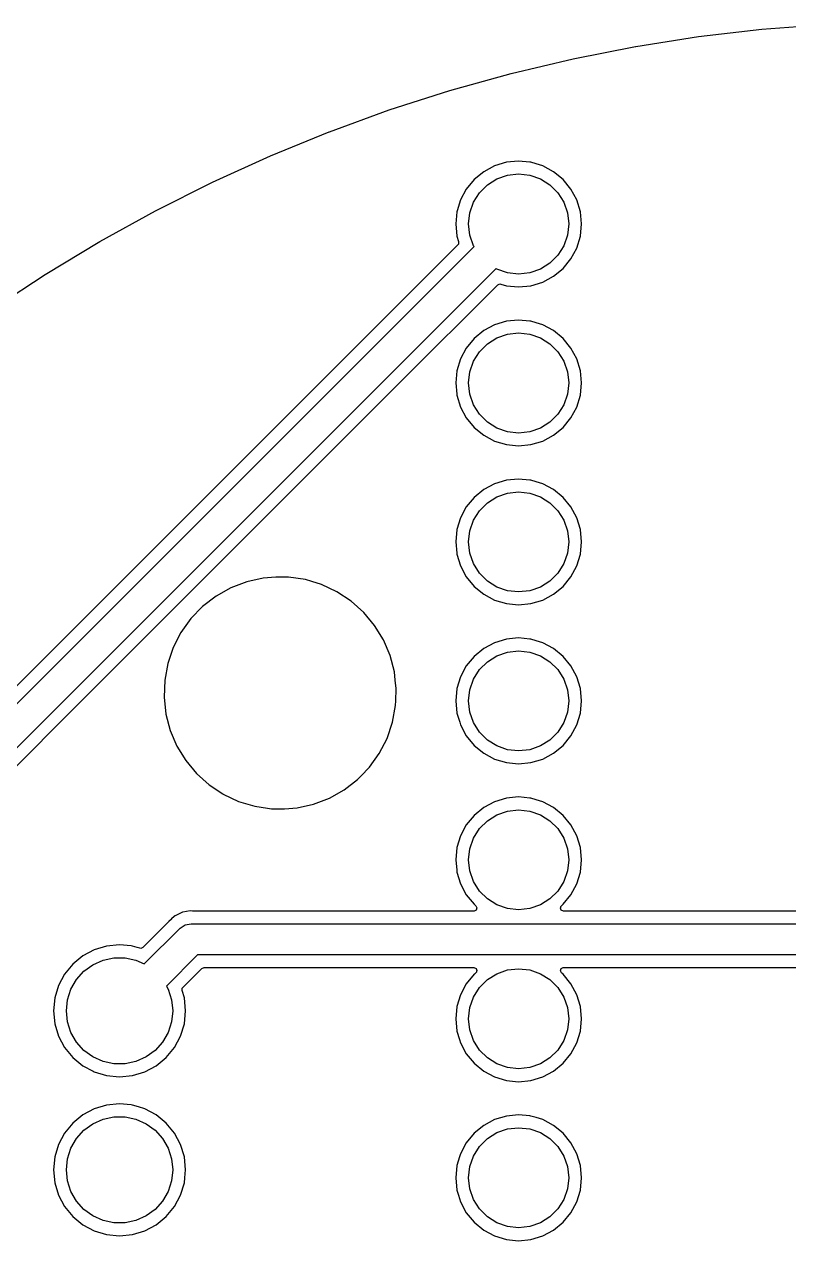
# Model space of a CAD drawing. Extents: x -3.95 to 1.03, y -1.83 to 1.03.
# Drawn here: x -3.066 to -2.585, y 0.26 to 1.026 of the extents above; entities that cross this region are included whole.
import ezdxf

# ---------------------------------------------------------------- set-up
doc = ezdxf.new("R2010")
doc.units = 0
doc.header["$MEASUREMENT"] = 0
doc.layers.add('BLACK', color=7, linetype='CONTINUOUS')

msp = doc.modelspace()

# ---------------------------------------------------------------- linework, layer by layer
at = {"layer": 'BLACK', "linetype": 'CONTINUOUS'}
for p, q in [((-2.60174, 1.02252), (-2.56188, 1.02561)), ((-2.6811, 1.01168), (-2.6416, 1.01786)), ((-2.6416, 1.01786), (-2.64153, 1.01787)), ((-2.64153, 1.01787), (-2.60182, 1.02251)), ((-2.60182, 1.02251), (-2.60174, 1.02252)), ((-2.72039, 1.00397), (-2.68117, 1.01167)), ((-2.68117, 1.01167), (-2.6811, 1.01168)), ((-2.75937, 0.99474), (-2.72047, 1.00395)), ((-2.72047, 1.00395), (-2.72039, 1.00397)), ((-2.79796, 0.98399), (-2.75944, 0.99472)), ((-2.75944, 0.99472), (-2.75937, 0.99474)), ((-2.83609, 0.97176), (-2.79803, 0.98397)), ((-2.79803, 0.98397), (-2.79796, 0.98399)), ((-2.87373, 0.95807), (-2.83616, 0.97174)), ((-2.83616, 0.97174), (-2.83609, 0.97176)), ((-2.91081, 0.94292), (-2.8738, 0.95804)), ((-2.8738, 0.95804), (-2.87373, 0.95807)), ((-2.94727, 0.92635), (-2.91088, 0.94289)), ((-2.91088, 0.94289), (-2.91081, 0.94292)), ((-2.76987, 0.93657), (-2.77671, 0.93291)), ((-2.76245, 0.93882), (-2.76987, 0.93657)), ((-2.75472, 0.93958), (-2.76245, 0.93882)), ((-2.74776, 0.9389), (-2.75472, 0.93958)), ((-2.747, 0.93882), (-2.74776, 0.9389)), ((-2.74377, 0.93784), (-2.747, 0.93882)), ((-2.73958, 0.93657), (-2.74377, 0.93784)), ((-2.73273, 0.93291), (-2.73958, 0.93657)), ((-2.73958, 0.93657), (-2.73958, 0.93657)), ((-2.98306, 0.90838), (-2.94734, 0.92632)), ((-2.94734, 0.92632), (-2.94727, 0.92635)), ((-2.78271, 0.92799), (-2.78763, 0.92199)), ((-2.77671, 0.93291), (-2.78271, 0.92799)), ((-2.77436, 0.92463), (-2.76839, 0.92838)), ((-2.76839, 0.92838), (-2.76173, 0.93071)), ((-2.76173, 0.93071), (-2.75472, 0.9315)), ((-2.75472, 0.9315), (-2.74772, 0.93071)), ((-2.74772, 0.93071), (-2.74106, 0.92838)), ((-2.74106, 0.92838), (-2.73509, 0.92463)), ((-2.72674, 0.92799), (-2.73273, 0.93291)), ((-2.72181, 0.92199), (-2.72674, 0.92799)), ((-2.78763, 0.92199), (-2.79129, 0.91515)), ((-2.7831, 0.91367), (-2.77935, 0.91964)), ((-2.77935, 0.91964), (-2.77436, 0.92463)), ((-2.73509, 0.92463), (-2.7301, 0.91964)), ((-2.7301, 0.91964), (-2.72635, 0.91367)), ((-2.71816, 0.91515), (-2.72181, 0.92199)), ((-2.79129, 0.91515), (-2.79335, 0.90838)), ((-2.78543, 0.90701), (-2.7831, 0.91367)), ((-2.72635, 0.91367), (-2.72402, 0.90701)), ((-2.7159, 0.90772), (-2.71816, 0.91515)), ((-3.01814, 0.88903), (-2.98313, 0.90834)), ((-2.98313, 0.90834), (-2.98306, 0.90838)), ((-2.79354, 0.90772), (-2.7943, 0.9)), ((-2.79335, 0.90838), (-2.79354, 0.90772)), ((-2.78622, 0.9), (-2.78543, 0.90701)), ((-2.72402, 0.90701), (-2.72323, 0.9)), ((-2.71514, 0.9), (-2.7159, 0.90772)), ((-2.7943, 0.9), (-2.79354, 0.89228)), ((-2.78543, 0.89299), (-2.78622, 0.9)), ((-2.72323, 0.9), (-2.72402, 0.89299)), ((-2.7159, 0.89228), (-2.71514, 0.9)), ((-3.05242, 0.86833), (-3.0182, 0.88899)), ((-3.0182, 0.88899), (-3.01814, 0.88903)), ((-2.79354, 0.89228), (-2.79354, 0.89228)), ((-2.79354, 0.89228), (-2.79255, 0.88899)), ((-2.79248, 0.88877), (-2.79262, 0.8873)), ((-2.79255, 0.88899), (-2.79248, 0.88877)), ((-2.7831, 0.88633), (-2.78543, 0.89299)), ((-2.72402, 0.89299), (-2.72635, 0.88633)), ((-2.71816, 0.88485), (-2.7159, 0.89228)), ((-2.79296, 0.88684), (-3.11176, 0.56805)), ((-3.10696, 0.56168), (-2.7828, 0.88585)), ((-2.79262, 0.8873), (-2.79296, 0.88684)), ((-2.7828, 0.88585), (-2.7831, 0.88633)), ((-2.7301, 0.88036), (-2.73509, 0.87538)), ((-2.72635, 0.88633), (-2.7301, 0.88036)), ((-2.72181, 0.87801), (-2.71816, 0.88485)), ((-2.73509, 0.87538), (-2.74106, 0.87162)), ((-2.72674, 0.87201), (-2.72181, 0.87801)), ((-2.76888, 0.87193), (-3.09016, 0.55065)), ((-3.08589, 0.84632), (-3.05248, 0.86829)), ((-3.05248, 0.86829), (-3.05242, 0.86833)), ((-2.76839, 0.87162), (-2.76888, 0.87193)), ((-2.76173, 0.86929), (-2.76839, 0.87162)), ((-2.75472, 0.8685), (-2.76173, 0.86929)), ((-2.74772, 0.86929), (-2.75472, 0.8685)), ((-2.74106, 0.87162), (-2.74772, 0.86929)), ((-2.73958, 0.86343), (-2.73273, 0.86709)), ((-2.73273, 0.86709), (-2.72674, 0.87201)), ((-2.82964, 0.8), (-2.76788, 0.86176)), ((-2.76788, 0.86176), (-2.76651, 0.86233)), ((-2.76651, 0.86233), (-2.76595, 0.86224)), ((-2.76595, 0.86224), (-2.76245, 0.86118)), ((-2.76245, 0.86118), (-2.75472, 0.86042)), ((-2.75472, 0.86042), (-2.747, 0.86118)), ((-2.75472, 0.86042), (-2.75472, 0.86042)), ((-2.747, 0.86118), (-2.73958, 0.86343)), ((-2.76987, 0.83657), (-2.77671, 0.83291)), ((-2.76245, 0.83882), (-2.76987, 0.83657)), ((-2.75472, 0.83958), (-2.76245, 0.83882)), ((-2.74769, 0.83889), (-2.75472, 0.83958)), ((-2.747, 0.83882), (-2.74769, 0.83889)), ((-2.74377, 0.83784), (-2.747, 0.83882)), ((-2.73958, 0.83657), (-2.74377, 0.83784)), ((-2.73273, 0.83291), (-2.73958, 0.83657)), ((-2.73958, 0.83657), (-2.73958, 0.83657)), ((-2.78271, 0.82799), (-2.78763, 0.82199)), ((-2.77671, 0.83291), (-2.78271, 0.82799)), ((-2.77436, 0.82463), (-2.76839, 0.82838)), ((-2.76839, 0.82838), (-2.76173, 0.83071)), ((-2.76173, 0.83071), (-2.75472, 0.8315)), ((-2.75472, 0.8315), (-2.74772, 0.83071)), ((-2.74772, 0.83071), (-2.74106, 0.82838)), ((-2.74106, 0.82838), (-2.73509, 0.82463)), ((-2.72674, 0.82799), (-2.73273, 0.83291)), ((-2.72181, 0.82199), (-2.72674, 0.82799)), ((-2.78763, 0.82199), (-2.79129, 0.81515)), ((-2.7831, 0.81367), (-2.77935, 0.81964)), ((-2.77935, 0.81964), (-2.77436, 0.82463)), ((-2.73509, 0.82463), (-2.7301, 0.81964)), ((-2.7301, 0.81964), (-2.72635, 0.81367)), ((-2.71816, 0.81515), (-2.72181, 0.82199)), ((-2.79129, 0.81515), (-2.79354, 0.80772)), ((-2.78543, 0.80701), (-2.7831, 0.81367)), ((-2.72635, 0.81367), (-2.72402, 0.80701)), ((-2.7159, 0.80772), (-2.71816, 0.81515)), ((-2.79354, 0.80772), (-2.7943, 0.8)), ((-2.78622, 0.8), (-2.78543, 0.80701)), ((-2.72402, 0.80701), (-2.72323, 0.8)), ((-2.71514, 0.8), (-2.7159, 0.80772)), ((-2.92964, 0.7), (-2.82964, 0.8)), ((-2.7943, 0.8), (-2.79361, 0.79297)), ((-2.78543, 0.79299), (-2.78622, 0.8)), ((-2.72323, 0.8), (-2.72402, 0.79299)), ((-2.7159, 0.79228), (-2.71514, 0.8)), ((-2.79361, 0.79297), (-2.79354, 0.79228)), ((-2.79354, 0.79228), (-2.79129, 0.78485)), ((-2.7831, 0.78633), (-2.78543, 0.79299)), ((-2.72402, 0.79299), (-2.72635, 0.78633)), ((-2.71816, 0.78485), (-2.7159, 0.79228)), ((-2.79129, 0.78485), (-2.78763, 0.77801)), ((-2.77935, 0.78036), (-2.7831, 0.78633)), ((-2.72635, 0.78633), (-2.7301, 0.78036)), ((-2.72181, 0.77801), (-2.71816, 0.78485)), ((-2.78763, 0.77801), (-2.78271, 0.77201)), ((-2.77436, 0.77538), (-2.77935, 0.78036)), ((-2.76839, 0.77162), (-2.77436, 0.77538)), ((-2.73509, 0.77538), (-2.74106, 0.77162)), ((-2.7301, 0.78036), (-2.73509, 0.77538)), ((-2.72674, 0.77201), (-2.72181, 0.77801)), ((-2.78271, 0.77201), (-2.77671, 0.76709)), ((-2.77671, 0.76709), (-2.76987, 0.76343)), ((-2.76173, 0.76929), (-2.76839, 0.77162)), ((-2.75472, 0.7685), (-2.76173, 0.76929)), ((-2.74772, 0.76929), (-2.75472, 0.7685)), ((-2.74106, 0.77162), (-2.74772, 0.76929)), ((-2.73958, 0.76343), (-2.73273, 0.76709)), ((-2.73273, 0.76709), (-2.72674, 0.77201)), ((-2.76987, 0.76343), (-2.76245, 0.76118)), ((-2.76245, 0.76118), (-2.75472, 0.76042)), ((-2.75472, 0.76042), (-2.747, 0.76118)), ((-2.747, 0.76118), (-2.73958, 0.76343)), ((-2.76987, 0.73657), (-2.77671, 0.73291)), ((-2.76245, 0.73882), (-2.76987, 0.73657)), ((-2.75472, 0.73958), (-2.76245, 0.73882)), ((-2.74769, 0.73889), (-2.75472, 0.73958)), ((-2.747, 0.73882), (-2.74769, 0.73889)), ((-2.74377, 0.73784), (-2.747, 0.73882)), ((-2.73958, 0.73657), (-2.74377, 0.73784)), ((-2.73273, 0.73291), (-2.73958, 0.73657)), ((-2.73958, 0.73657), (-2.73958, 0.73657)), ((-2.78271, 0.72799), (-2.78763, 0.72199)), ((-2.77671, 0.73291), (-2.78271, 0.72799)), ((-2.77436, 0.72462), (-2.76839, 0.72838)), ((-2.76839, 0.72838), (-2.76173, 0.73071)), ((-2.76173, 0.73071), (-2.75472, 0.7315)), ((-2.75472, 0.7315), (-2.74772, 0.73071)), ((-2.74772, 0.73071), (-2.74106, 0.72838)), ((-2.74106, 0.72838), (-2.73509, 0.72462)), ((-2.72674, 0.72799), (-2.73273, 0.73291)), ((-2.72181, 0.72199), (-2.72674, 0.72799)), ((-2.78763, 0.72199), (-2.79129, 0.71515)), ((-2.7831, 0.71367), (-2.77935, 0.71964)), ((-2.77935, 0.71964), (-2.77436, 0.72462)), ((-2.73509, 0.72462), (-2.7301, 0.71964)), ((-2.7301, 0.71964), (-2.72635, 0.71367)), ((-2.71816, 0.71515), (-2.72181, 0.72199)), ((-2.79129, 0.71515), (-2.79354, 0.70772)), ((-2.78543, 0.70701), (-2.7831, 0.71367)), ((-2.72635, 0.71367), (-2.72402, 0.70701)), ((-2.7159, 0.70772), (-2.71816, 0.71515)), ((-2.79354, 0.70772), (-2.7943, 0.7)), ((-2.78622, 0.7), (-2.78543, 0.70701)), ((-2.72402, 0.70701), (-2.72323, 0.7)), ((-2.71514, 0.7), (-2.7159, 0.70772)), ((-3.02731, 0.60233), (-2.92964, 0.7)), ((-2.7943, 0.7), (-2.79361, 0.69297)), ((-2.78543, 0.69299), (-2.78622, 0.7)), ((-2.72323, 0.7), (-2.72402, 0.69299)), ((-2.7159, 0.69228), (-2.71514, 0.7)), ((-2.79361, 0.69297), (-2.79354, 0.69228)), ((-2.79354, 0.69228), (-2.79129, 0.68485)), ((-2.7831, 0.68633), (-2.78543, 0.69299)), ((-2.72402, 0.69299), (-2.72635, 0.68633)), ((-2.71816, 0.68485), (-2.7159, 0.69228)), ((-2.79129, 0.68485), (-2.78763, 0.67801)), ((-2.77935, 0.68036), (-2.7831, 0.68633)), ((-2.72635, 0.68633), (-2.7301, 0.68036)), ((-2.72181, 0.67801), (-2.71816, 0.68485)), ((-2.92577, 0.67495), (-2.93573, 0.67114)), ((-2.91536, 0.67727), (-2.92577, 0.67495)), ((-2.90739, 0.67785), (-2.91536, 0.67727)), ((-2.89939, 0.67785), (-2.90739, 0.67785)), ((-2.88884, 0.6763), (-2.89939, 0.67785)), ((-2.88472, 0.67506), (-2.88884, 0.6763)), ((-2.88884, 0.6763), (-2.88884, 0.6763)), ((-2.88884, 0.6763), (-2.88884, 0.6763)), ((-2.87863, 0.67323), (-2.88472, 0.67506)), ((-2.78763, 0.67801), (-2.78271, 0.67201)), ((-2.77436, 0.67537), (-2.77935, 0.68036)), ((-2.76839, 0.67162), (-2.77436, 0.67537)), ((-2.73509, 0.67537), (-2.74106, 0.67162)), ((-2.7301, 0.68036), (-2.73509, 0.67537)), ((-2.72674, 0.67201), (-2.72181, 0.67801)), ((-2.94503, 0.66592), (-2.95347, 0.65941)), ((-2.93573, 0.67114), (-2.94503, 0.66592)), ((-2.86897, 0.6687), (-2.87863, 0.67323)), ((-2.86008, 0.66282), (-2.86897, 0.6687)), ((-2.78271, 0.67201), (-2.77671, 0.66709)), ((-2.77671, 0.66709), (-2.76987, 0.66343)), ((-2.76173, 0.66929), (-2.76839, 0.67162)), ((-2.75472, 0.6685), (-2.76173, 0.66929)), ((-2.74772, 0.66929), (-2.75472, 0.6685)), ((-2.74106, 0.67162), (-2.74772, 0.66929)), ((-2.73958, 0.66343), (-2.73273, 0.66709)), ((-2.73273, 0.66709), (-2.72674, 0.67201)), ((-2.95347, 0.65941), (-2.96087, 0.65173)), ((-2.85214, 0.6557), (-2.86008, 0.66282)), ((-2.76987, 0.66343), (-2.76245, 0.66118)), ((-2.76245, 0.66118), (-2.75472, 0.66042)), ((-2.75472, 0.66042), (-2.747, 0.66118)), ((-2.747, 0.66118), (-2.73958, 0.66343)), ((-2.96087, 0.65173), (-2.96708, 0.64305)), ((-2.84531, 0.6475), (-2.85214, 0.6557)), ((-2.85214, 0.6557), (-2.85214, 0.6557)), ((-2.96708, 0.64305), (-2.97195, 0.63357)), ((-2.83976, 0.6384), (-2.84531, 0.6475)), ((-2.83559, 0.62859), (-2.83976, 0.6384)), ((-2.76987, 0.63657), (-2.77671, 0.63291)), ((-2.76245, 0.63882), (-2.76987, 0.63657)), ((-2.75472, 0.63958), (-2.76245, 0.63882)), ((-2.74769, 0.63889), (-2.75472, 0.63958)), ((-2.747, 0.63882), (-2.74769, 0.63889)), ((-2.74377, 0.63784), (-2.747, 0.63882)), ((-2.73958, 0.63657), (-2.74377, 0.63784)), ((-2.73273, 0.63291), (-2.73958, 0.63657)), ((-2.73958, 0.63657), (-2.73958, 0.63657)), ((-2.97366, 0.62859), (-2.9754, 0.62348)), ((-2.97196, 0.63357), (-2.97366, 0.62859)), ((-2.97195, 0.63357), (-2.97196, 0.63357)), ((-2.83289, 0.61827), (-2.83559, 0.62859)), ((-2.78271, 0.62799), (-2.78763, 0.62199)), ((-2.77671, 0.63291), (-2.78271, 0.62799)), ((-2.77436, 0.62462), (-2.76839, 0.62838)), ((-2.76839, 0.62838), (-2.76173, 0.63071)), ((-2.76173, 0.63071), (-2.75472, 0.6315)), ((-2.75472, 0.6315), (-2.74772, 0.63071)), ((-2.74772, 0.63071), (-2.74106, 0.62838)), ((-2.74106, 0.62838), (-2.73509, 0.62462)), ((-2.72674, 0.62799), (-2.73273, 0.63291)), ((-2.72181, 0.62199), (-2.72674, 0.62799)), ((-2.9754, 0.62348), (-2.97734, 0.61299)), ((-2.78763, 0.62199), (-2.79129, 0.61515)), ((-2.77935, 0.61964), (-2.77436, 0.62462)), ((-2.73509, 0.62462), (-2.7301, 0.61964)), ((-2.71816, 0.61515), (-2.72181, 0.62199)), ((-2.97734, 0.61299), (-2.97772, 0.60233)), ((-2.83231, 0.61299), (-2.83289, 0.61827)), ((-2.83173, 0.60772), (-2.83231, 0.61299)), ((-2.79129, 0.61515), (-2.79354, 0.60772)), ((-2.78543, 0.60701), (-2.7831, 0.61367)), ((-2.7831, 0.61367), (-2.77935, 0.61964)), ((-2.7301, 0.61964), (-2.72635, 0.61367)), ((-2.72635, 0.61367), (-2.72402, 0.60701)), ((-2.7159, 0.60772), (-2.71816, 0.61515)), ((-2.832, 0.6), (-2.83172, 0.60767)), ((-2.83172, 0.60767), (-2.83173, 0.60772)), ((-2.79354, 0.60772), (-2.7943, 0.6)), ((-2.78622, 0.6), (-2.78543, 0.60701)), ((-2.72402, 0.60701), (-2.72323, 0.6)), ((-2.71514, 0.6), (-2.7159, 0.60772)), ((-3.0817, 0.54794), (-3.02731, 0.60233)), ((-2.97772, 0.60233), (-2.97656, 0.59173)), ((-2.83405, 0.58652), (-2.83211, 0.59701)), ((-2.83211, 0.59701), (-2.832, 0.6)), ((-2.7943, 0.6), (-2.79354, 0.59228)), ((-2.78543, 0.59299), (-2.78622, 0.6)), ((-2.72323, 0.6), (-2.72402, 0.59299)), ((-2.7159, 0.59228), (-2.71514, 0.6)), ((-2.97656, 0.59173), (-2.97386, 0.58141)), ((-2.79354, 0.59228), (-2.79338, 0.59173)), ((-2.79338, 0.59173), (-2.7918, 0.58652)), ((-2.7831, 0.58633), (-2.78543, 0.59299)), ((-2.72402, 0.59299), (-2.72635, 0.58633)), ((-2.71816, 0.58485), (-2.7159, 0.59228)), ((-2.83749, 0.57643), (-2.83405, 0.58652)), ((-2.7918, 0.58652), (-2.79129, 0.58485)), ((-2.79129, 0.58485), (-2.78763, 0.57801)), ((-2.77935, 0.58036), (-2.7831, 0.58633)), ((-2.72635, 0.58633), (-2.7301, 0.58036)), ((-2.72181, 0.57801), (-2.71816, 0.58485)), ((-2.97386, 0.58141), (-2.96969, 0.5716)), ((-2.84237, 0.56695), (-2.83749, 0.57643)), ((-2.78763, 0.57801), (-2.78271, 0.57201)), ((-2.77436, 0.57537), (-2.77935, 0.58036)), ((-2.76839, 0.57162), (-2.77436, 0.57537)), ((-2.73509, 0.57537), (-2.74106, 0.57162)), ((-2.7301, 0.58036), (-2.73509, 0.57537)), ((-2.72674, 0.57201), (-2.72181, 0.57801)), ((-2.96969, 0.5716), (-2.96413, 0.5625)), ((-2.84858, 0.55827), (-2.84237, 0.56695)), ((-2.78271, 0.57201), (-2.77671, 0.56709)), ((-2.77671, 0.56709), (-2.76987, 0.56343)), ((-2.76173, 0.56929), (-2.76839, 0.57162)), ((-2.75472, 0.5685), (-2.76173, 0.56929)), ((-2.74772, 0.56929), (-2.75472, 0.5685)), ((-2.74106, 0.57162), (-2.74772, 0.56929)), ((-2.73958, 0.56343), (-2.73273, 0.56709)), ((-2.73273, 0.56709), (-2.72674, 0.57201)), ((-2.96413, 0.5625), (-2.95731, 0.5543)), ((-2.76987, 0.56343), (-2.76245, 0.56118)), ((-2.76245, 0.56118), (-2.75472, 0.56042)), ((-2.75472, 0.56042), (-2.747, 0.56118)), ((-2.747, 0.56118), (-2.73958, 0.56343)), ((-2.95731, 0.5543), (-2.94937, 0.54718)), ((-2.85598, 0.55059), (-2.85393, 0.55272)), ((-2.85393, 0.55272), (-2.84858, 0.55827)), ((-2.84858, 0.55827), (-2.84858, 0.55827)), ((-2.94937, 0.54718), (-2.94068, 0.54143)), ((-2.87372, 0.53886), (-2.86442, 0.54408)), ((-2.86442, 0.54408), (-2.85598, 0.55059)), ((-2.94068, 0.54143), (-2.94048, 0.5413)), ((-2.94048, 0.5413), (-2.93082, 0.53677)), ((-2.93082, 0.53677), (-2.92061, 0.5337)), ((-2.88368, 0.53505), (-2.87372, 0.53886)), ((-2.76987, 0.53657), (-2.77671, 0.53291)), ((-2.76245, 0.53882), (-2.76987, 0.53657)), ((-2.75472, 0.53958), (-2.76245, 0.53882)), ((-2.74769, 0.53889), (-2.75472, 0.53958)), ((-2.747, 0.53882), (-2.74769, 0.53889)), ((-2.74377, 0.53784), (-2.747, 0.53882)), ((-2.73958, 0.53657), (-2.74377, 0.53784)), ((-2.73273, 0.53291), (-2.73958, 0.53657)), ((-2.73958, 0.53657), (-2.73958, 0.53657)), ((-2.92061, 0.5337), (-2.91269, 0.53253)), ((-2.91269, 0.53253), (-2.91006, 0.53215)), ((-2.91006, 0.53215), (-2.91006, 0.53215)), ((-2.91006, 0.53215), (-2.9021, 0.53215)), ((-2.9021, 0.53215), (-2.90206, 0.53215)), ((-2.90206, 0.53215), (-2.90203, 0.53215)), ((-2.90203, 0.53215), (-2.89409, 0.53273)), ((-2.90203, 0.53215), (-2.90203, 0.53215)), ((-2.89409, 0.53273), (-2.88368, 0.53505)), ((-2.78271, 0.52799), (-2.78763, 0.52199)), ((-2.77671, 0.53291), (-2.78271, 0.52799)), ((-2.77436, 0.52463), (-2.76839, 0.52838)), ((-2.76839, 0.52838), (-2.76173, 0.53071)), ((-2.76173, 0.53071), (-2.75472, 0.5315)), ((-2.75472, 0.5315), (-2.74772, 0.53071)), ((-2.74772, 0.53071), (-2.74106, 0.52838)), ((-2.74106, 0.52838), (-2.73509, 0.52463)), ((-2.72674, 0.52799), (-2.73273, 0.53291)), ((-2.72181, 0.52199), (-2.72674, 0.52799)), ((-2.78763, 0.52199), (-2.79129, 0.51515)), ((-2.77935, 0.51964), (-2.77436, 0.52463)), ((-2.73509, 0.52463), (-2.7301, 0.51964)), ((-2.71816, 0.51515), (-2.72181, 0.52199)), ((-2.79129, 0.51515), (-2.79354, 0.50772)), ((-2.78543, 0.50701), (-2.7831, 0.51367)), ((-2.7831, 0.51367), (-2.77935, 0.51964)), ((-2.7301, 0.51964), (-2.72635, 0.51367)), ((-2.72635, 0.51367), (-2.72402, 0.50701)), ((-2.7159, 0.50772), (-2.71816, 0.51515)), ((-2.79354, 0.50772), (-2.7943, 0.5)), ((-2.78622, 0.5), (-2.78543, 0.50701)), ((-2.72402, 0.50701), (-2.72323, 0.5)), ((-2.71514, 0.5), (-2.7159, 0.50772)), ((-2.7943, 0.5), (-2.79367, 0.4936)), ((-2.78543, 0.49299), (-2.78622, 0.5)), ((-2.72323, 0.5), (-2.72402, 0.49299)), ((-2.7159, 0.49228), (-2.71514, 0.5)), ((-2.79367, 0.4936), (-2.79354, 0.49228)), ((-2.79354, 0.49228), (-2.79129, 0.48485)), ((-2.7831, 0.48633), (-2.78543, 0.49299)), ((-2.72402, 0.49299), (-2.72635, 0.48633)), ((-2.71816, 0.48485), (-2.7159, 0.49228)), ((-2.79129, 0.48485), (-2.78763, 0.47801)), ((-2.77935, 0.48036), (-2.7831, 0.48633)), ((-2.72635, 0.48633), (-2.7301, 0.48036)), ((-2.72181, 0.47801), (-2.71816, 0.48485)), ((-2.78763, 0.47801), (-2.78271, 0.47201)), ((-2.77436, 0.47537), (-2.77935, 0.48036)), ((-2.76839, 0.47162), (-2.77436, 0.47537)), ((-2.73509, 0.47537), (-2.74106, 0.47162)), ((-2.7301, 0.48036), (-2.73509, 0.47537)), ((-2.72674, 0.47201), (-2.72181, 0.47801)), ((-2.96663, 0.46693), (-2.96867, 0.46585)), ((-2.96655, 0.46695), (-2.96663, 0.46693)), ((-2.96607, 0.4671), (-2.96655, 0.46695)), ((-2.966, 0.46714), (-2.96607, 0.4671)), ((-2.96371, 0.46748), (-2.966, 0.46714)), ((-2.96365, 0.46749), (-2.96371, 0.46748)), ((-2.96138, 0.46792), (-2.96365, 0.46749)), ((-2.95982, 0.46775), (-2.96138, 0.46792)), ((-2.9596, 0.46774), (-2.95982, 0.46775)), ((-2.78289, 0.46774), (-2.9596, 0.46774)), ((-2.7827, 0.46775), (-2.78289, 0.46774)), ((-2.78271, 0.47201), (-2.78167, 0.47116)), ((-2.7814, 0.46844), (-2.7827, 0.46775)), ((-2.78167, 0.47116), (-2.78097, 0.46985)), ((-2.78097, 0.46985), (-2.7814, 0.46844)), ((-2.76173, 0.46929), (-2.76839, 0.47162)), ((-2.75472, 0.4685), (-2.76173, 0.46929)), ((-2.74772, 0.46929), (-2.75472, 0.4685)), ((-2.74106, 0.47162), (-2.74772, 0.46929)), ((-2.72849, 0.46966), (-2.72792, 0.47103)), ((-2.72792, 0.4683), (-2.72849, 0.46966)), ((-2.72792, 0.47103), (-2.72778, 0.47116)), ((-2.72656, 0.46774), (-2.72792, 0.4683)), ((-2.72778, 0.47116), (-2.72674, 0.47201)), ((-2.31287, 0.46774), (-2.72656, 0.46774)), ((-2.97508, 0.46071), (-2.99098, 0.44482)), ((-2.97477, 0.46111), (-2.97508, 0.46071)), ((-2.97473, 0.46118), (-2.97477, 0.46111)), ((-2.97304, 0.46275), (-2.97473, 0.46118)), ((-2.97299, 0.4628), (-2.97304, 0.46275)), ((-2.97136, 0.46443), (-2.97299, 0.4628)), ((-2.97129, 0.46447), (-2.97136, 0.46443)), ((-2.97136, 0.46443), (-2.97136, 0.46443)), ((-2.97136, 0.46443), (-2.97136, 0.46443)), ((-2.97087, 0.46476), (-2.97129, 0.46447)), ((-2.97086, 0.46478), (-2.97087, 0.46476)), ((-2.97081, 0.46482), (-2.97086, 0.46478)), ((-2.96873, 0.46582), (-2.97081, 0.46482)), ((-2.96867, 0.46585), (-2.96873, 0.46582)), ((-2.96448, 0.45909), (-2.96071, 0.45984)), ((-2.96071, 0.45984), (-2.3088, 0.45984)), ((-2.99013, 0.4345), (-2.96767, 0.45696)), ((-2.96767, 0.45696), (-2.96448, 0.45909)), ((-3.01382, 0.44576), (-3.02161, 0.44339)), ((-3.00571, 0.44656), (-3.01382, 0.44576)), ((-2.99833, 0.44583), (-3.00571, 0.44656)), ((-2.9976, 0.44576), (-2.99833, 0.44583)), ((-2.99454, 0.44483), (-2.9976, 0.44576)), ((-2.9929, 0.44433), (-2.99454, 0.44483)), ((-2.99234, 0.44425), (-2.9929, 0.44433)), ((-2.99098, 0.44482), (-2.99234, 0.44425)), ((-3.0288, 0.43955), (-3.03509, 0.43439)), ((-3.02161, 0.44339), (-3.0288, 0.43955)), ((-3.02244, 0.43398), (-3.01605, 0.43683)), ((-3.01605, 0.43683), (-3.00921, 0.43828)), ((-3.00921, 0.43828), (-3.00221, 0.43828)), ((-3.00221, 0.43828), (-2.99537, 0.43683)), ((-2.99537, 0.43683), (-2.99013, 0.4345)), ((-2.95663, 0.44016), (-2.97625, 0.42054)), ((-2.30472, 0.44016), (-2.95663, 0.44016)), ((-3.03509, 0.43439), (-3.04026, 0.42809)), ((-3.03278, 0.42467), (-3.0281, 0.42987)), ((-3.0281, 0.42987), (-3.02244, 0.43398)), ((-2.96589, 0.41973), (-2.95393, 0.4317)), ((-2.95393, 0.4317), (-2.95256, 0.43226)), ((-2.95256, 0.43226), (-2.78289, 0.43226)), ((-2.78289, 0.43226), (-2.78153, 0.4317)), ((-2.78167, 0.42884), (-2.78259, 0.42809)), ((-2.78153, 0.42897), (-2.78167, 0.42884)), ((-2.78153, 0.4317), (-2.78096, 0.43034)), ((-2.78096, 0.43034), (-2.78153, 0.42897)), ((-2.76839, 0.42838), (-2.76173, 0.43071)), ((-2.76173, 0.43071), (-2.75472, 0.4315)), ((-2.75472, 0.4315), (-2.74772, 0.43071)), ((-2.74772, 0.43071), (-2.74106, 0.42838)), ((-2.72848, 0.43015), (-2.72805, 0.43156)), ((-2.72778, 0.42884), (-2.72848, 0.43015)), ((-2.72805, 0.43156), (-2.72675, 0.43225)), ((-2.72674, 0.42799), (-2.72778, 0.42884)), ((-2.72675, 0.43225), (-2.72656, 0.43226)), ((-2.72656, 0.43226), (-2.30583, 0.43226)), ((-3.0441, 0.4209), (-3.04647, 0.41311)), ((-3.04026, 0.42809), (-3.0441, 0.4209)), ((-3.03628, 0.41861), (-3.03278, 0.42467)), ((-2.78763, 0.42199), (-2.79129, 0.41515)), ((-2.78271, 0.42799), (-2.78763, 0.42199)), ((-2.78259, 0.42809), (-2.78271, 0.42799)), ((-2.77935, 0.41964), (-2.77436, 0.42462)), ((-2.77436, 0.42462), (-2.76839, 0.42838)), ((-2.74106, 0.42838), (-2.73509, 0.42462)), ((-2.73509, 0.42462), (-2.7301, 0.41964)), ((-2.72181, 0.42199), (-2.72674, 0.42799)), ((-2.71816, 0.41515), (-2.72181, 0.42199)), ((-3.03844, 0.41196), (-3.03628, 0.41861)), ((-2.97625, 0.42054), (-2.97514, 0.41861)), ((-2.97514, 0.41861), (-2.97298, 0.41196)), ((-2.96637, 0.41781), (-2.96623, 0.41928)), ((-2.96495, 0.41311), (-2.96637, 0.41781)), ((-2.96623, 0.41928), (-2.96589, 0.41973)), ((-2.79129, 0.41515), (-2.79354, 0.40772)), ((-2.78543, 0.40701), (-2.7831, 0.41367)), ((-2.7831, 0.41367), (-2.77935, 0.41964)), ((-2.7301, 0.41964), (-2.72635, 0.41367)), ((-2.72635, 0.41367), (-2.72402, 0.40701)), ((-2.7159, 0.40772), (-2.71816, 0.41515)), ((-3.04647, 0.41311), (-3.04727, 0.405)), ((-3.03917, 0.405), (-3.03844, 0.41196)), ((-2.97298, 0.41196), (-2.97224, 0.405)), ((-2.96415, 0.405), (-2.96495, 0.41311)), ((-2.79354, 0.40772), (-2.7943, 0.4)), ((-2.78622, 0.4), (-2.78543, 0.40701)), ((-2.72402, 0.40701), (-2.72323, 0.4)), ((-2.71514, 0.4), (-2.7159, 0.40772)), ((-3.04727, 0.405), (-3.04647, 0.39689)), ((-3.03844, 0.39804), (-3.03917, 0.405)), ((-3.03628, 0.39139), (-3.03844, 0.39804)), ((-2.97298, 0.39804), (-2.97514, 0.39139)), ((-2.97224, 0.405), (-2.97298, 0.39804)), ((-2.96495, 0.39689), (-2.96415, 0.405)), ((-2.7943, 0.4), (-2.79354, 0.39228)), ((-2.78543, 0.39299), (-2.78622, 0.4)), ((-2.72323, 0.4), (-2.72402, 0.39299)), ((-2.7159, 0.39228), (-2.71514, 0.4)), ((-3.04647, 0.39689), (-3.0441, 0.3891)), ((-3.03278, 0.38533), (-3.03628, 0.39139)), ((-2.97514, 0.39139), (-2.97864, 0.38533)), ((-2.96731, 0.3891), (-2.96495, 0.39689)), ((-2.79354, 0.39228), (-2.79196, 0.38705)), ((-2.7831, 0.38633), (-2.78543, 0.39299)), ((-2.72402, 0.39299), (-2.72635, 0.38633)), ((-2.71816, 0.38485), (-2.7159, 0.39228)), ((-3.0441, 0.3891), (-3.04026, 0.38191)), ((-3.0281, 0.38013), (-3.03278, 0.38533)), ((-2.97864, 0.38533), (-2.98332, 0.38013)), ((-2.97115, 0.38191), (-2.96731, 0.3891)), ((-2.79196, 0.38705), (-2.79129, 0.38485)), ((-2.79129, 0.38485), (-2.78763, 0.37801)), ((-2.77935, 0.38036), (-2.7831, 0.38633)), ((-2.72635, 0.38633), (-2.7301, 0.38036)), ((-2.72181, 0.37801), (-2.71816, 0.38485)), ((-3.04026, 0.38191), (-3.03509, 0.37561)), ((-3.03509, 0.37561), (-3.0288, 0.37045)), ((-3.02244, 0.37602), (-3.0281, 0.38013)), ((-3.01605, 0.37317), (-3.02244, 0.37602)), ((-2.98898, 0.37602), (-2.99537, 0.37317)), ((-2.98332, 0.38013), (-2.98898, 0.37602)), ((-2.98262, 0.37045), (-2.97632, 0.37561)), ((-2.97632, 0.37561), (-2.97115, 0.38191)), ((-2.78763, 0.37801), (-2.78271, 0.37201)), ((-2.77436, 0.37538), (-2.77935, 0.38036)), ((-2.76839, 0.37162), (-2.77436, 0.37538)), ((-2.73509, 0.37538), (-2.74106, 0.37162)), ((-2.7301, 0.38036), (-2.73509, 0.37538)), ((-2.72674, 0.37201), (-2.72181, 0.37801)), ((-3.0288, 0.37045), (-3.02236, 0.36701)), ((-3.00921, 0.37172), (-3.01605, 0.37317)), ((-3.00221, 0.37172), (-3.00921, 0.37172)), ((-2.99537, 0.37317), (-3.00221, 0.37172)), ((-2.98981, 0.36661), (-2.98262, 0.37045)), ((-2.78271, 0.37201), (-2.77671, 0.36709)), ((-2.76173, 0.36929), (-2.76839, 0.37162)), ((-2.75472, 0.3685), (-2.76173, 0.36929)), ((-2.74772, 0.36929), (-2.75472, 0.3685)), ((-2.74106, 0.37162), (-2.74772, 0.36929)), ((-2.73273, 0.36709), (-2.72674, 0.37201)), ((-3.02236, 0.36701), (-3.02161, 0.36661)), ((-3.02161, 0.36661), (-3.01382, 0.36424)), ((-3.01382, 0.36424), (-3.00571, 0.36344)), ((-3.00571, 0.36344), (-2.9976, 0.36424)), ((-2.9976, 0.36424), (-2.98981, 0.36661)), ((-2.77671, 0.36709), (-2.76987, 0.36343)), ((-2.76987, 0.36343), (-2.76245, 0.36118)), ((-2.76245, 0.36118), (-2.75472, 0.36042)), ((-2.75472, 0.36042), (-2.747, 0.36118)), ((-2.747, 0.36118), (-2.73958, 0.36343)), ((-2.73958, 0.36343), (-2.73273, 0.36709)), ((-3.01382, 0.34576), (-3.02161, 0.3434)), ((-3.00571, 0.34656), (-3.01382, 0.34576)), ((-2.99833, 0.34583), (-3.00571, 0.34656)), ((-2.9976, 0.34576), (-2.99833, 0.34583)), ((-2.9937, 0.34458), (-2.9976, 0.34576)), ((-2.9898, 0.3434), (-2.9937, 0.34458)), ((-3.0288, 0.33955), (-3.03509, 0.33439)), ((-3.02161, 0.3434), (-3.0288, 0.33955)), ((-3.02244, 0.33398), (-3.01605, 0.33683)), ((-3.01605, 0.33683), (-3.00921, 0.33828)), ((-3.00921, 0.33828), (-3.00221, 0.33828)), ((-3.00221, 0.33828), (-2.99537, 0.33683)), ((-2.99537, 0.33683), (-2.98898, 0.33398)), ((-2.98262, 0.33955), (-2.9898, 0.3434)), ((-2.97632, 0.33439), (-2.98262, 0.33955)), ((-2.76245, 0.33882), (-2.76987, 0.33657)), ((-2.75472, 0.33958), (-2.76245, 0.33882)), ((-2.74769, 0.33889), (-2.75472, 0.33958)), ((-2.747, 0.33882), (-2.74769, 0.33889)), ((-2.74377, 0.33784), (-2.747, 0.33882)), ((-2.73958, 0.33657), (-2.74377, 0.33784)), ((-3.03509, 0.33439), (-3.04026, 0.32809)), ((-3.03278, 0.32467), (-3.0281, 0.32987)), ((-3.0281, 0.32987), (-3.02244, 0.33398)), ((-2.98898, 0.33398), (-2.98332, 0.32987)), ((-2.98332, 0.32987), (-2.97864, 0.32467)), ((-2.97115, 0.32809), (-2.97632, 0.33439)), ((-2.77671, 0.33291), (-2.78271, 0.32799)), ((-2.76987, 0.33657), (-2.77671, 0.33291)), ((-2.76839, 0.32838), (-2.76173, 0.33071)), ((-2.76173, 0.33071), (-2.75472, 0.3315)), ((-2.75472, 0.3315), (-2.74772, 0.33071)), ((-2.74772, 0.33071), (-2.74106, 0.32838)), ((-2.73273, 0.33291), (-2.73958, 0.33657)), ((-2.73958, 0.33657), (-2.73958, 0.33657)), ((-2.72674, 0.32799), (-2.73273, 0.33291)), ((-3.04026, 0.32809), (-3.0441, 0.3209)), ((-3.03628, 0.31861), (-3.03278, 0.32467)), ((-2.97864, 0.32467), (-2.97514, 0.31861)), ((-2.9711, 0.32799), (-2.97115, 0.32809)), ((-2.96731, 0.3209), (-2.9711, 0.32799)), ((-2.78763, 0.32199), (-2.79129, 0.31515)), ((-2.78271, 0.32799), (-2.78763, 0.32199)), ((-2.77935, 0.31964), (-2.77436, 0.32462)), ((-2.77436, 0.32462), (-2.76839, 0.32838)), ((-2.74106, 0.32838), (-2.73509, 0.32462)), ((-2.73509, 0.32462), (-2.7301, 0.31964)), ((-2.72181, 0.32199), (-2.72674, 0.32799)), ((-2.71816, 0.31515), (-2.72181, 0.32199)), ((-3.0441, 0.3209), (-3.04647, 0.31311)), ((-3.03844, 0.31196), (-3.03628, 0.31861)), ((-2.97514, 0.31861), (-2.97298, 0.31196)), ((-2.96495, 0.31311), (-2.96731, 0.3209)), ((-2.79129, 0.31515), (-2.79191, 0.31311)), ((-2.7831, 0.31367), (-2.77935, 0.31964)), ((-2.7301, 0.31964), (-2.72635, 0.31367)), ((-2.7159, 0.30772), (-2.71816, 0.31515)), ((-3.04647, 0.31311), (-3.04727, 0.305)), ((-3.03917, 0.305), (-3.03844, 0.31196)), ((-2.97298, 0.31196), (-2.97224, 0.305)), ((-2.96415, 0.305), (-2.96495, 0.31311)), ((-2.79354, 0.30772), (-2.7943, 0.3)), ((-2.79191, 0.31311), (-2.79354, 0.30772)), ((-2.78622, 0.3), (-2.78543, 0.30701)), ((-2.78543, 0.30701), (-2.7831, 0.31367)), ((-2.72635, 0.31367), (-2.72402, 0.30701)), ((-2.72402, 0.30701), (-2.72323, 0.3)), ((-2.71514, 0.3), (-2.7159, 0.30772)), ((-3.04727, 0.305), (-3.04647, 0.29689)), ((-3.03844, 0.29804), (-3.03917, 0.305)), ((-2.97224, 0.305), (-2.97298, 0.29804)), ((-2.96495, 0.29689), (-2.96464, 0.3)), ((-2.96464, 0.3), (-2.96415, 0.305)), ((-2.7943, 0.3), (-2.79354, 0.29228)), ((-2.78543, 0.29299), (-2.78622, 0.3)), ((-2.72323, 0.3), (-2.72402, 0.29299)), ((-2.7159, 0.29228), (-2.71514, 0.3)), ((-3.04647, 0.29689), (-3.0441, 0.2891)), ((-3.03628, 0.29139), (-3.03844, 0.29804)), ((-3.03278, 0.28533), (-3.03628, 0.29139)), ((-2.97514, 0.29139), (-2.97864, 0.28533)), ((-2.97298, 0.29804), (-2.97514, 0.29139)), ((-2.96731, 0.2891), (-2.96495, 0.29689)), ((-2.79354, 0.29228), (-2.79258, 0.2891)), ((-2.7831, 0.28633), (-2.78543, 0.29299)), ((-2.72402, 0.29299), (-2.72635, 0.28633)), ((-2.71816, 0.28485), (-2.7159, 0.29228)), ((-3.0441, 0.2891), (-3.04026, 0.28191)), ((-3.0281, 0.28013), (-3.03278, 0.28533)), ((-2.97864, 0.28533), (-2.98332, 0.28013)), ((-2.97115, 0.28191), (-2.96731, 0.2891)), ((-2.79258, 0.2891), (-2.7919, 0.28686)), ((-2.7919, 0.28686), (-2.79129, 0.28485)), ((-2.79129, 0.28485), (-2.78763, 0.27801)), ((-2.77935, 0.28036), (-2.7831, 0.28633)), ((-2.72635, 0.28633), (-2.7301, 0.28036)), ((-2.72181, 0.27801), (-2.71816, 0.28485)), ((-3.04026, 0.28191), (-3.03509, 0.27561)), ((-3.03509, 0.27561), (-3.0288, 0.27044)), ((-3.02244, 0.27602), (-3.0281, 0.28013)), ((-3.01605, 0.27317), (-3.02244, 0.27602)), ((-2.98898, 0.27602), (-2.99537, 0.27317)), ((-2.98332, 0.28013), (-2.98898, 0.27602)), ((-2.98262, 0.27044), (-2.97632, 0.27561)), ((-2.97632, 0.27561), (-2.97115, 0.28191)), ((-2.78763, 0.27801), (-2.78271, 0.27201)), ((-2.77436, 0.27537), (-2.77935, 0.28036)), ((-2.7301, 0.28036), (-2.73509, 0.27537)), ((-2.72674, 0.27201), (-2.72181, 0.27801)), ((-3.0288, 0.27044), (-3.02161, 0.2666)), ((-3.00921, 0.27172), (-3.01605, 0.27317)), ((-3.00221, 0.27172), (-3.00921, 0.27172)), ((-2.99537, 0.27317), (-3.00221, 0.27172)), ((-2.98981, 0.2666), (-2.98262, 0.27044)), ((-2.78271, 0.27201), (-2.77671, 0.26709)), ((-2.76839, 0.27162), (-2.77436, 0.27537)), ((-2.76173, 0.26929), (-2.76839, 0.27162)), ((-2.75472, 0.2685), (-2.76173, 0.26929)), ((-2.74772, 0.26929), (-2.75472, 0.2685)), ((-2.74106, 0.27162), (-2.74772, 0.26929)), ((-2.73509, 0.27537), (-2.74106, 0.27162)), ((-2.73273, 0.26709), (-2.72674, 0.27201)), ((-3.02161, 0.2666), (-3.02161, 0.2666)), ((-3.02161, 0.2666), (-3.01382, 0.26424)), ((-3.01382, 0.26424), (-3.00571, 0.26344)), ((-3.00571, 0.26344), (-2.9976, 0.26424)), ((-2.9976, 0.26424), (-2.98981, 0.2666)), ((-2.77671, 0.26709), (-2.76987, 0.26343)), ((-2.76987, 0.26343), (-2.76245, 0.26118)), ((-2.76245, 0.26118), (-2.75472, 0.26042)), ((-2.75472, 0.26042), (-2.747, 0.26118)), ((-2.747, 0.26118), (-2.73958, 0.26343)), ((-2.73958, 0.26343), (-2.73273, 0.26709))]:
    msp.add_line(p, q, dxfattribs=at)

doc.saveas('drawing.dxf')
